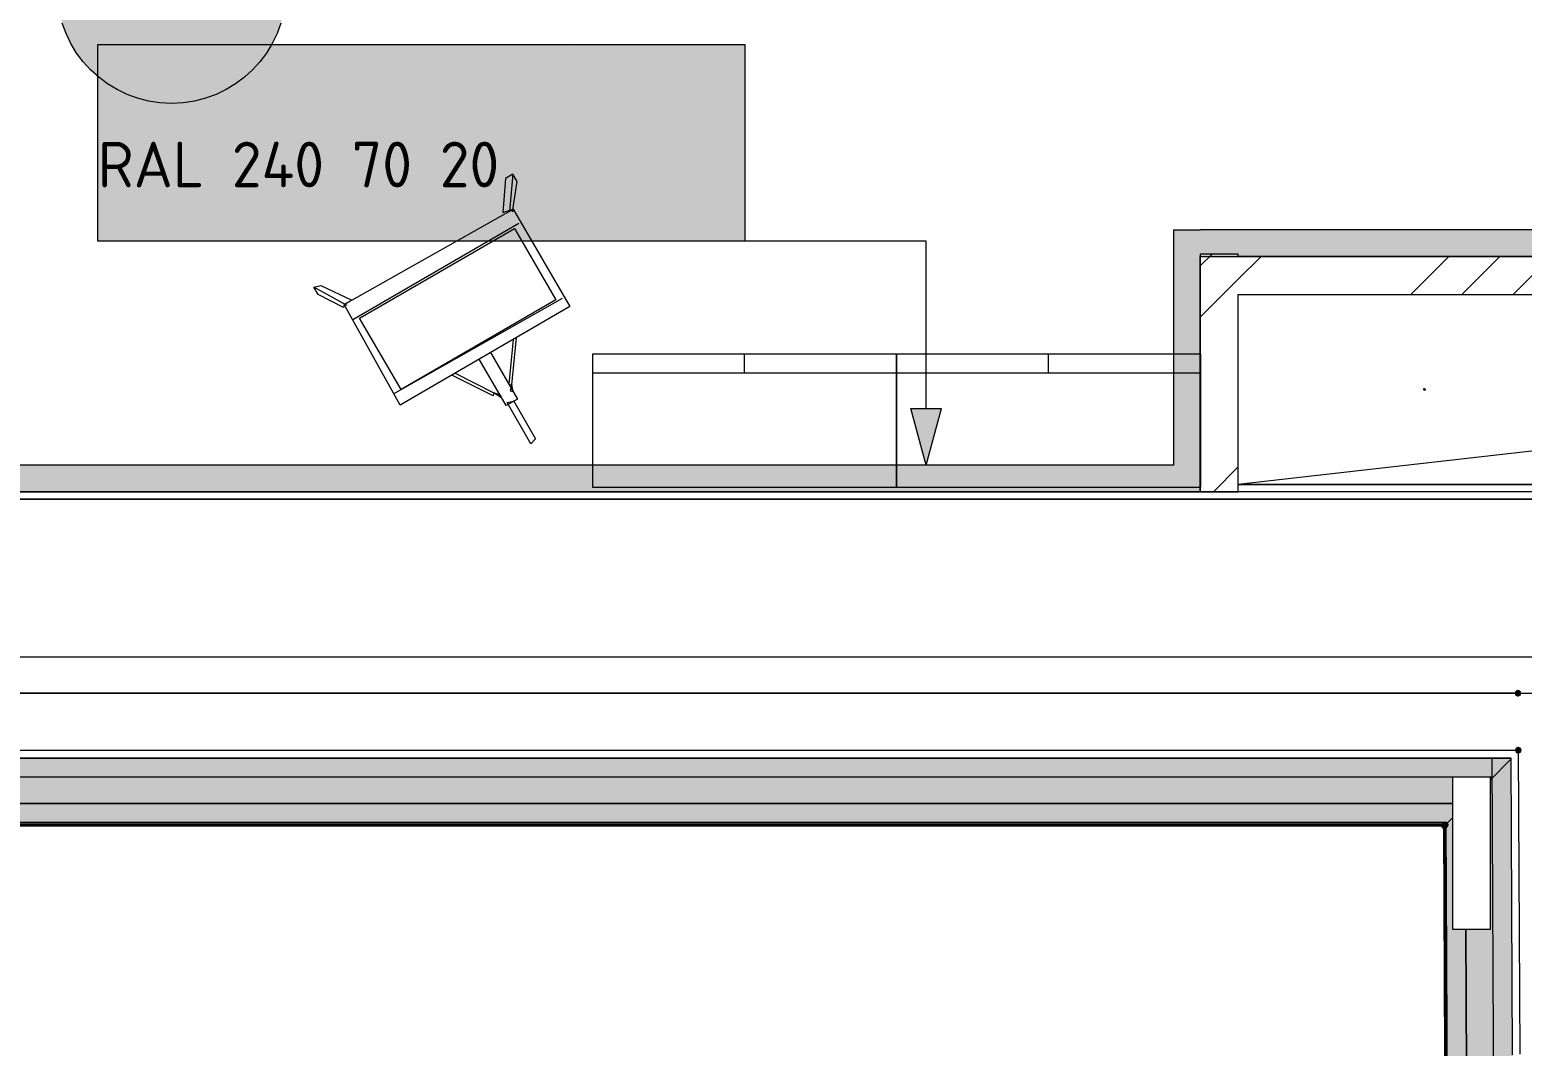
# Model space of a CAD drawing. Header units: millimetres. Extents: x 0 to 1189, y 0 to 841.
# Drawn here: x 259.25 to 298.51, y 360.62 to 387.37 of the extents above; entities that cross this region are included whole.
import ezdxf

# ---------------------------------------------------------------- set-up
doc = ezdxf.new("R2010")
doc.units = ezdxf.units.MM

msp = doc.modelspace()

# ---------------------------------------------------------------- hatches: boundary and pattern name
at = {"true_color": 0xffffff}
h = msp.add_hatch(color=7, dxfattribs=at)
edge = h.paths.add_edge_path()
edge.add_arc((262.979402, 388.444364), 3.012005, 0, 360)
h = msp.add_hatch(color=7, dxfattribs=at)
h.dxf.hatch_style = 2
h.paths.add_polyline_path([(261.037399, 386.986362), (278.061425, 386.986362), (278.061425, 381.810354), (261.037399, 381.810354)])
at = {"true_color": 0x0077b0}
h = msp.add_hatch(color=144, dxfattribs=at)
h.paths.add_polyline_path([(273.818321, 385.589537), (273.818321, 386.396516), (273.788831, 386.553199), (273.69981, 386.68425), (273.57117, 386.770653), (273.414831, 386.800006), (273.258355, 386.770653), (273.127097, 386.68425), (273.03966, 386.553199), (273.011342, 386.396516), (273.011342, 385.589537), (273.03966, 385.433198), (273.127097, 385.304559), (273.258355, 385.215537), (273.414831, 385.186047), (273.57117, 385.215537), (273.69981, 385.304559), (273.788831, 385.433198)])
h.paths.add_polyline_path([(274.018963, 385.589537), (274.00781, 385.468881), (273.974384, 385.356855), (273.918737, 385.253821), (273.840921, 385.16014), (273.749152, 385.082841), (273.6471, 385.028331), (273.535435, 384.996042), (273.414831, 384.985405), (273.293099, 384.996042), (273.181392, 385.028331), (273.079193, 385.082841), (272.985986, 385.16014), (272.908256, 385.253821), (272.852798, 385.356855), (272.819562, 385.468881), (272.808494, 385.589537), (272.808494, 386.396516), (272.819562, 386.518249), (272.852798, 386.629956), (272.908256, 386.732154), (272.985986, 386.825362), (273.079193, 386.903178), (273.181392, 386.958825), (273.293099, 386.992251), (273.414831, 387.003404), (273.535487, 386.992294), (273.647513, 386.959169), (273.750547, 386.90434), (273.844228, 386.828118), (273.920132, 386.73448), (273.974797, 386.631334), (274.007861, 386.518679), (274.018963, 386.396516)])
h = msp.add_hatch(color=144, dxfattribs=at)
h.dxf.hatch_style = 2
h.paths.add_polyline_path([(276.241226, 386.658895), (276.009716, 386.427384), (275.93916, 386.396516), (275.863024, 386.421803), (275.837737, 386.49794), (275.865849, 386.568495), (276.26107, 386.963717), (276.30186, 386.993069), (276.34265, 387.003404), (276.418787, 386.977841), (276.444074, 386.901429), (276.444074, 385.084072), (276.418787, 385.009314), (276.34265, 384.985405), (276.266513, 385.009314), (276.241226, 385.084072)])
h = msp.add_hatch(color=144, dxfattribs=at)
h.paths.add_polyline_path([(277.655336, 385.993026), (277.642244, 386.23749), (277.601868, 386.467072), (277.556126, 386.61304), (277.499686, 386.717048), (277.432188, 386.779301), (277.35327, 386.800006), (277.275514, 386.779258), (277.207887, 386.716703), (277.150801, 386.611878), (277.104672, 386.464316), (277.064295, 386.234045), (277.051204, 385.993026), (277.064295, 385.750974), (277.104672, 385.521737), (277.150414, 385.375106), (277.206853, 385.270177), (277.274351, 385.207105), (277.35327, 385.186047), (277.432188, 385.207105), (277.499686, 385.270177), (277.556126, 385.375106), (277.601868, 385.521737), (277.642244, 385.750974)])
h.paths.add_polyline_path([(277.858183, 385.993026), (277.835376, 385.656854), (277.768335, 385.369051), (277.694257, 385.200741), (277.59987, 385.080903), (277.485949, 385.009228), (277.35327, 384.985405), (277.219385, 385.009228), (277.105292, 385.080903), (277.010733, 385.200741), (276.935449, 385.369051), (276.870819, 385.656854), (276.848357, 385.993026), (276.870819, 386.331542), (276.935449, 386.619207), (277.010733, 386.787603), (277.105292, 386.90763), (277.219385, 386.979495), (277.35327, 387.003404), (277.485949, 386.979495), (277.59987, 386.90763), (277.694257, 386.787603), (277.768335, 386.619207), (277.835376, 386.330508)])
h = msp.add_hatch(color=144, dxfattribs=at)
h.dxf.hatch_style = 2
h.paths.add_polyline_path([(275.331754, 385.487562), (274.524775, 385.487562), (274.448638, 385.513125), (274.423351, 385.589537), (274.448638, 385.665674), (274.524775, 385.690961), (275.331754, 385.690961), (275.407891, 385.665674), (275.433178, 385.589537), (275.407891, 385.513125)])
at = {"true_color": 0xa86b51}
h = msp.add_hatch(color=35, dxfattribs=at)
h.dxf.hatch_style = 2
h.paths.add_polyline_path([(289.345442, 382.107354), (290.045443, 382.107354), (290.045443, 381.407353)])
h = msp.add_hatch(color=35, dxfattribs=at)
h.dxf.hatch_style = 2
h.paths.add_polyline_path([(289.345442, 381.407353), (289.345442, 382.107354), (290.045443, 381.407353)])
h = msp.add_hatch(color=35, dxfattribs=at)
h.dxf.hatch_style = 2
h.paths.add_polyline_path([(290.045443, 381.407353), (290.045443, 382.107354), (300.84346, 382.107354), (300.84346, 381.407353)])
h = msp.add_hatch(color=35, dxfattribs=at)
h.dxf.hatch_style = 2
h.paths.add_polyline_path([(289.345442, 381.407353), (290.045443, 381.407353), (290.045443, 375.915345), (289.345442, 375.915345)])
at = {"true_color": 0x0077b0}
h = msp.add_hatch(color=144, dxfattribs=at)
h.dxf.hatch_style = 2
h.paths.add_polyline_path([(282.833432, 375.915345), (282.433431, 377.408347), (283.233433, 377.408347)])
at = {"true_color": 0xa86b51}
h = msp.add_hatch(color=35, dxfattribs=at)
h.dxf.hatch_style = 2
h.paths.add_polyline_path([(289.345442, 375.915345), (289.345442, 375.215344), (241.90737, 375.215344), (241.90337, 375.915345)])
h = msp.add_hatch(color=35, dxfattribs=at)
h.dxf.hatch_style = 2
h.paths.add_polyline_path([(289.345442, 375.915345), (290.045443, 375.915345), (290.045443, 375.215344)])
h = msp.add_hatch(color=35, dxfattribs=at)
h.dxf.hatch_style = 2
h.paths.add_polyline_path([(289.345442, 375.215344), (289.345442, 375.915345), (290.045443, 375.215344)])
h = msp.add_hatch(color=7)
h.dxf.hatch_style = 2
h.paths.add_polyline_path([(298.315456, 369.908336), (298.341893, 369.844773), (298.405456, 369.818336), (298.469018, 369.844773), (298.495456, 369.908336), (298.469018, 369.978898), (298.405456, 370.005336), (298.341893, 369.978898)])
h = msp.add_hatch(color=7)
h.dxf.hatch_style = 2
h.paths.add_polyline_path([(298.502456, 368.415334), (298.476019, 368.478896), (298.412456, 368.505334), (298.348893, 368.478896), (298.322456, 368.415334), (298.348893, 368.343771), (298.412456, 368.317333), (298.476019, 368.343771)])
at = {"true_color": 0x3d3d3d}
h = msp.add_hatch(color=250, dxfattribs=at)
h.paths.add_polyline_path([(232.456355, 366.41133), (234.233358, 368.197333), (298.213456, 368.197333), (298.214456, 368.175333), (297.677455, 367.636332), (297.677455, 367.698332), (296.677453, 367.698332), (296.677453, 366.632331), (296.457453, 366.41133), (237.419363, 366.41133), (237.496363, 366.596331), (237.496363, 366.818331), (237.399363, 367.019331), (237.225362, 367.158332), (237.008362, 367.207332), (236.814362, 367.163332), (236.617361, 367.019331), (236.521361, 366.818331), (236.521361, 366.596331), (236.610361, 366.41133)])
h.paths.add_polyline_path([(240.050367, 367.780333), (240.050367, 366.780331), (245.050374, 366.780331), (245.050374, 367.780333)])
h = msp.add_hatch(color=250, dxfattribs=at)
h.paths.add_polyline_path([(296.457453, 366.41133), (296.677453, 366.632331), (296.677453, 363.698326), (297.677455, 363.698326), (297.677455, 367.636332), (298.213456, 368.175333), (298.251456, 360.408321), (298.269456, 360.407321), (298.304456, 352.448309), (298.288456, 352.447309), (298.337456, 342.251294), (298.349456, 342.251294), (298.593456, 286.332208), (296.815453, 284.536205), (296.777453, 293.252219), (296.959454, 293.165219), (297.182454, 293.166219), (297.375454, 293.261219), (297.519455, 293.438219), (297.568455, 293.655219), (297.520455, 293.86122), (297.382454, 294.04122), (297.177454, 294.14122), (296.954454, 294.14022), (296.773453, 294.05222)])
h.paths.add_polyline_path([(298.213456, 288.369211), (298.213456, 292.369217), (297.213454, 292.369217), (297.213454, 288.369211)])
h = msp.add_hatch(color=250, dxfattribs=at)
h.dxf.hatch_style = 2
h.paths.add_polyline_path([(237.406363, 366.40933), (237.426363, 366.451331), (296.497453, 366.451331), (296.457453, 366.41133)])
h = msp.add_hatch(color=7)
h.dxf.hatch_style = 2
h.paths.add_polyline_path([(296.404813, 366.48597), (296.378562, 366.422331), (296.404813, 366.358691), (296.468453, 366.332439), (296.532093, 366.358691), (296.563344, 366.427331), (296.537093, 366.49097), (296.473453, 366.517222)])
h = msp.add_hatch(color=7)
h.dxf.hatch_style = 2
h.paths.add_polyline_path([(296.426813, 366.50797), (296.400562, 366.444331), (296.426813, 366.380691), (296.490453, 366.354439), (296.554093, 366.380691), (296.584344, 366.448331), (296.558093, 366.51197), (296.494453, 366.538222)])
h = msp.add_hatch(color=250, dxfattribs=at)
h.dxf.hatch_style = 2
h.paths.add_polyline_path([(296.497453, 366.451331), (296.813453, 294.07122), (296.771453, 294.05122), (296.455453, 366.40933)])

# ---------------------------------------------------------------- linework, layer by layer
at = {"color": 7, "lineweight": 0}
for points in [[(265.855951, 387.548865), (265.75464, 387.272159), (265.627777, 387.008877), (265.476876, 386.760535), (265.303455, 386.52865), (265.10903, 386.314736), (264.895116, 386.120311), (264.663231, 385.94689), (264.414889, 385.795989), (264.151607, 385.669126), (263.874901, 385.567815), (263.586287, 385.493573), (263.287282, 385.447915), (262.979402, 385.43236), (262.671521, 385.447915), (262.372516, 385.493573), (262.083903, 385.567815), (261.807197, 385.669126), (261.543915, 385.795989), (261.295573, 385.94689), (261.063687, 386.120311), (260.849774, 386.314736), (260.655348, 386.52865), (260.481927, 386.760535), (260.331027, 387.008877), (260.204163, 387.272159), (260.102852, 387.548865)], [(289.345442, 382.107354), (290.045443, 382.107354)], [(289.345442, 382.107354), (289.345442, 375.915345)], [(300.84346, 382.107354), (290.045443, 382.107354)], [(290.045443, 381.155353), (290.357444, 381.467353)], [(290.045443, 381.467353), (290.045443, 375.215344)], [(291.045445, 381.467353), (290.045443, 381.467353)], [(290.045443, 375.915345), (290.045443, 381.407353)], [(290.045443, 381.407353), (300.84346, 381.407353)], [(291.045445, 381.407353), (291.045445, 381.467353)], [(291.045445, 380.806352), (291.646446, 381.407353)], [(300.84546, 381.407353), (291.045445, 381.407353)], [(295.581452, 380.407352), (296.581453, 381.407353)], [(296.930454, 380.407352), (297.930455, 381.407353)], [(298.279456, 380.407352), (299.279457, 381.407353)], [(290.045443, 379.806351), (291.045445, 380.806352)], [(291.045445, 380.407352), (300.84546, 380.407352)], [(291.045445, 375.215344), (291.045445, 380.407352)], [(295.920452, 377.907348), (295.945452, 377.932348), (295.970452, 377.907348)], [(295.920452, 377.907348), (295.933452, 377.928348)], [(295.970452, 377.907348), (295.945452, 377.882348), (295.920452, 377.907348)], [(295.969452, 377.900348), (295.945452, 377.882348), (295.933452, 377.885348)], [(295.945452, 377.932348), (295.969452, 377.913348)], [(299.845458, 376.407346), (291.045445, 375.407344)], [(289.345442, 375.915345), (241.90337, 375.915345)], [(290.045443, 375.215344), (290.045443, 375.915345)], [(290.389444, 375.215344), (291.045445, 375.871345)], [(300.84546, 375.407344), (291.045445, 375.407344)], [(291.045445, 375.407344), (300.84546, 375.407344)], [(241.005368, 375.015344), (300.84346, 375.015344)], [(301.04546, 375.015344), (241.008368, 375.015344)], [(300.84346, 375.215344), (241.207369, 375.215344)], [(241.90737, 375.215344), (290.045443, 375.215344)], [(290.045443, 375.215344), (291.045445, 375.215344)], [(202.529309, 370.871337), (863.72632, 370.871337)], [(235.93436, 369.915336), (299.905458, 369.915336)], [(298.405456, 369.915336), (235.93436, 369.915336)], [(299.905458, 369.915336), (298.405456, 369.908336)], [(234.442358, 368.415334), (298.412456, 368.415334)], [(298.212456, 368.407334), (234.442358, 368.407334)], [(298.412456, 368.407334), (298.212456, 368.406334)], [(298.412456, 368.407334), (298.451456, 360.408321)], [(298.214456, 368.197333), (234.233358, 368.197333)], [(298.214456, 368.197333), (234.233358, 368.197333)], [(234.243358, 368.207333), (298.213456, 368.207333)], [(298.214456, 368.176333), (297.677455, 367.636332)], [(297.677455, 367.636332), (298.214456, 368.176333)], [(297.713455, 368.197333), (297.713455, 367.707332)], [(297.713455, 368.197333), (298.074455, 292.369217)], [(298.213456, 368.207333), (298.251456, 360.397321)], [(245.050374, 367.707332), (297.716455, 367.707332)], [(297.677455, 367.698332), (296.677453, 367.698332)], [(296.677453, 367.698332), (296.677453, 363.698326)], [(297.677455, 363.698326), (297.677455, 367.698332)], [(245.050374, 367.007331), (296.677453, 367.007331)], [(296.677453, 367.007331), (245.050374, 367.007331)], [(296.455453, 366.40933), (237.406363, 366.40933)], [(296.457453, 366.41133), (237.407363, 366.41133)], [(296.467453, 366.421331), (237.411363, 366.421331)], [(296.468453, 366.422331), (237.412363, 366.422331)], [(296.470453, 366.424331), (237.413363, 366.424331)], [(296.473453, 366.427331), (237.414363, 366.427331)], [(296.490453, 366.444331), (237.423363, 366.444331)], [(296.494453, 366.448331), (237.424363, 366.448331)], [(296.497453, 366.451331), (237.426363, 366.451331)], [(296.509453, 366.463331), (237.432363, 366.463331)], [(296.517453, 366.507331), (237.453363, 366.507331)], [(296.467453, 366.421331), (296.455453, 366.40933)], [(296.771453, 294.05122), (296.455453, 366.40933)], [(296.457453, 366.41133), (296.677453, 366.631331)], [(296.457453, 366.41133), (296.470453, 366.424331)], [(296.470453, 366.424331), (296.457453, 366.41133)], [(296.773453, 294.05222), (296.457453, 366.41133)], [(296.783453, 294.05622), (296.467453, 366.421331)], [(296.784453, 294.05722), (296.468453, 366.422331)], [(296.677453, 366.631331), (296.470453, 366.424331)], [(296.470453, 366.424331), (296.509453, 366.463331)], [(296.497453, 366.451331), (296.470453, 366.424331)], [(296.470453, 366.424331), (296.497453, 366.451331)], [(296.497453, 366.451331), (296.470453, 366.424331)], [(296.786453, 294.05822), (296.470453, 366.424331)], [(296.473453, 366.427331), (296.490453, 366.444331)], [(296.490453, 366.444331), (296.473453, 366.427331)], [(296.789453, 294.05922), (296.473453, 366.427331)], [(296.806453, 294.06822), (296.490453, 366.444331)], [(296.809453, 294.06922), (296.494453, 366.448331)], [(296.509453, 366.463331), (296.497453, 366.451331)], [(296.813453, 294.07122), (296.497453, 366.451331)], [(296.825453, 294.07722), (296.509453, 366.463331)], [(296.867454, 294.09722), (296.517453, 366.507331)], [(296.677453, 363.698326), (297.677455, 363.698326)], [(297.031454, 363.698326), (297.367454, 294.05022)], [(297.366454, 294.05122), (297.035454, 363.698326)]]:
    msp.add_lwpolyline(points, dxfattribs=at)
at = {"color": 144, "lineweight": 0, "true_color": 0x0077b0}
for points in [[(261.037399, 386.986362), (278.061425, 386.986362)], [(261.037399, 381.810354), (261.037399, 386.986362)], [(278.061425, 386.986362), (278.061425, 381.810354)], [(278.061425, 381.810354), (261.037399, 381.810354)], [(282.833432, 381.810354), (278.061425, 381.810354)], [(282.833432, 377.408347), (282.833432, 381.810354)], [(282.433431, 377.408347), (283.233433, 377.408347)], [(282.833432, 375.915345), (282.433431, 377.408347)], [(282.833432, 375.915345), (283.233433, 377.408347)]]:
    msp.add_lwpolyline(points, dxfattribs=at)
at = {"color": 253, "lineweight": 0, "true_color": 0x999999}
for points in [[(271.763415, 383.460357), (271.691415, 382.560355)], [(271.961415, 383.574357), (271.763415, 383.460357)], [(271.961415, 383.574357), (271.868415, 382.597355)], [(271.946415, 382.576355), (272.075416, 383.377356)], [(272.075416, 383.377356), (271.961415, 383.574357)], [(267.521409, 380.140351), (271.967416, 382.654355)], [(271.691415, 382.560355), (271.967416, 382.654355)], [(271.967416, 382.654355), (271.946415, 382.576355)], [(271.967416, 382.654355), (273.456418, 380.087351)], [(267.750409, 379.745351), (272.118416, 382.280355)], [(267.927409, 379.782351), (271.998416, 382.144355)], [(271.998416, 382.144355), (273.087417, 380.268352)], [(266.725407, 380.602352), (266.902408, 380.639352)], [(267.599409, 380.119351), (266.725407, 380.602352)], [(266.840408, 380.405352), (266.725407, 380.602352)], [(266.902408, 380.639352), (267.719409, 380.255352)], [(267.500409, 380.062351), (266.840408, 380.405352)], [(267.521409, 380.140351), (267.500409, 380.062351)], [(267.719409, 380.255352), (267.521409, 380.140351)], [(268.990411, 377.495347), (267.521409, 380.140351)], [(268.818411, 377.791348), (273.264417, 380.305352)], [(273.456418, 380.087351), (268.990411, 377.495347)], [(273.087417, 380.268352), (269.016411, 377.906348)], [(269.016411, 377.906348), (267.927409, 379.782351)], [(271.963415, 379.22035), (271.852415, 378.048348)], [(271.930415, 378.027348), (272.057416, 379.27435)], [(271.785415, 377.481347), (271.075414, 378.705349)], [(271.371415, 378.87735), (272.081416, 377.653348)], [(282.056431, 378.835349), (274.056419, 378.835349)], [(274.056419, 378.835349), (274.056419, 375.335344)], [(278.056425, 378.335349), (278.056425, 378.835349)], [(290.056443, 378.835349), (282.056431, 378.835349)], [(282.056431, 378.835349), (282.056431, 375.335344)], [(282.056431, 375.335344), (282.056431, 378.835349)], [(286.056437, 378.335349), (286.056437, 378.835349)], [(290.056443, 375.335344), (290.056443, 378.835349)], [(271.437415, 377.741348), (270.352413, 378.285349)], [(270.444413, 378.338349), (271.457415, 377.819348)], [(282.056431, 378.335349), (274.056419, 378.335349)], [(290.056443, 378.335349), (282.056431, 378.335349)], [(271.457415, 377.819348), (271.437415, 377.741348)], [(271.671415, 377.678348), (271.457415, 377.819348)], [(271.457415, 377.819348), (271.613415, 377.777348)], [(271.613415, 377.777348), (271.671415, 377.678348)], [(271.852415, 378.048348), (271.930415, 378.027348)], [(271.930415, 378.027348), (271.889415, 377.871348)], [(271.889415, 377.871348), (271.967416, 377.850348)], [(271.967416, 377.850348), (271.930415, 378.027348)], [(272.081416, 377.653348), (271.785415, 377.481347)], [(271.806415, 377.559348), (271.983416, 377.596348)], [(272.436416, 376.473346), (271.806415, 377.559348)], [(271.983416, 377.596348), (272.556416, 376.608346)], [(272.556416, 376.608346), (272.436416, 376.473346)], [(274.056419, 375.335344), (282.056431, 375.335344)], [(282.056431, 375.335344), (290.056443, 375.335344)]]:
    msp.add_lwpolyline(points, dxfattribs=at)

# ---------------------------------------------------------------- texts
at = {"color": 144, "true_color": 0x0077b0, "insert": (261.038123, 384.426388), "char_height": 1.2, "attachment_point": 1}
msp.add_mtext('{\\fGOSTCommon|b0|i0|c0;RAL 240 70 20}', dxfattribs=at)

doc.saveas('drawing.dxf')
